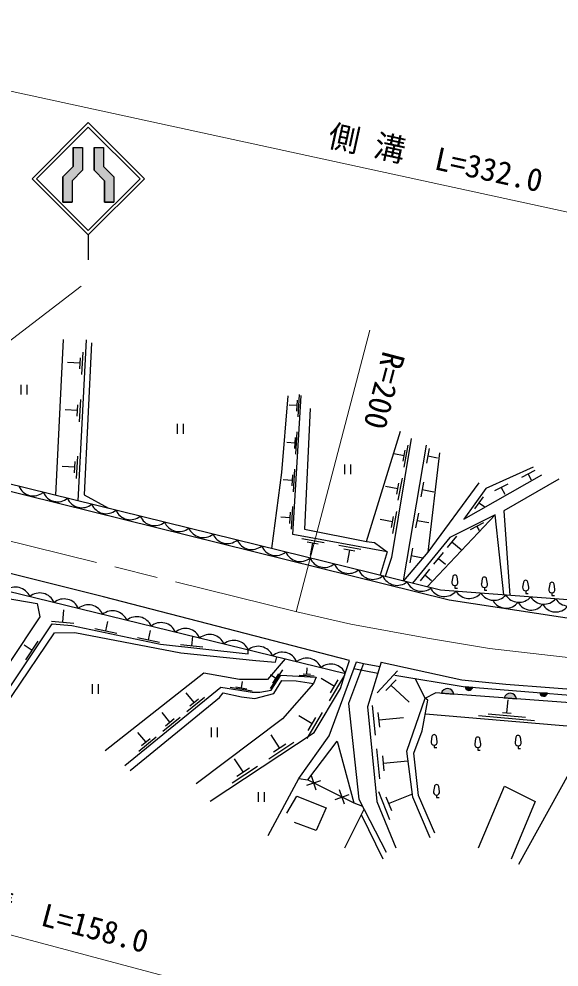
# Model space of a CAD drawing. Units: millimetres at full size, sheet at 1:1000; details may follow other scales. Extents: x 40000 to 680000, y 20000 to 380000.
# Drawn here: x 167234 to 210468, y 243794 to 319760 of the extents above; entities that cross this region are included whole.
import ezdxf
from ezdxf.enums import TextEntityAlignment as Align

# ---------------------------------------------------------------- set-up
doc = ezdxf.new("R2010")
doc.units = ezdxf.units.MM
doc.header["$LTSCALE"] = 1000
doc.linetypes.add('CHAIN', pattern=[18.5, 12, -1.5, 3.5, -1.5])
for name, color, linetype, lineweight in [('M-BGD', 7, 'Continuous', 25), ('M-BMK', 2, 'CHAIN', 13), ('M-STR-HTXT', 7, 'Continuous', 13), ('M-STR-STRC', 7, 'Continuous', 25)]:
    doc.layers.add(name, color=color, linetype=linetype, lineweight=lineweight)
doc.styles.add('ＭＳ ゴシック', font='')
doc.styles.get('ＭＳ ゴシック').set_extended_font_data('MS Gothic')

msp = doc.modelspace()

# ---------------------------------------------------------------- hatches: boundary and pattern name
at = {"layer": 'M-BGD'}
for points in [[(201048, 265736, -0.82183), (202037, 265663)], [(203566, 266202), (202942, 266252, 0.84072)], [(206068, 265362, -0.82183), (207056, 265288)], [(209547, 265725), (208923, 265774, 0.84072)]]:
    msp.add_hatch(color=256, dxfattribs=at).paths.add_polyline_path(points)
at = {"layer": 'M-STR-STRC'}
for points in [[(172324, 309453), (171574, 309453), (171574, 307942), (170741, 307109), (170741, 305090), (171491, 305090), (171491, 306798), (172324, 307631)], [(173991, 307942), (173991, 309453), (173241, 309453), (173241, 307631), (174074, 306798), (174074, 305090), (174824, 305090), (174824, 307108)]]:
    msp.add_hatch(color=256, dxfattribs=at).paths.add_polyline_path(points)

# ---------------------------------------------------------------- linework, layer by layer
at = {"layer": 'M-BGD'}
for p, q in [((170763, 294063), (170152, 281595)), ((172619, 294044), (171956, 281150)), ((172096, 291720), (172148, 292619)), ((172270, 291260), (172374, 293057)), ((172122, 292170), (171124, 292227)), ((167385, 290442), (167385, 289659)), ((167852, 290442), (167852, 289659)), ((189583, 287871), (189687, 289668)), ((171902, 287944), (171954, 288843)), ((172076, 287484), (172179, 289281)), ((189505, 288777), (188856, 288815)), ((189479, 288328), (189531, 289227)), ((171928, 288394), (170930, 288451)), ((179911, 287313), (179911, 286530)), ((180377, 287313), (180377, 286530)), ((189411, 284876), (189514, 286673)), ((189333, 285782), (188684, 285820)), ((189307, 285333), (189359, 286232)), ((198067, 284765), (197232, 284924)), ((197983, 284323), (198152, 285207)), ((198021, 274730), (199852, 285611)), ((198066, 283849), (198403, 285618)), ((200084, 285342), (199858, 284164)), ((200905, 284985), (199977, 277045)), ((171668, 283403), (171720, 284302)), ((171842, 282943), (171945, 284740)), ((199971, 284753), (200750, 284603)), ((171694, 283853), (170696, 283910)), ((189219, 281882), (189322, 283679)), ((193307, 284066), (193307, 283283)), ((193774, 284066), (193774, 283283)), ((208541, 283569), (207470, 283027)), ((189121, 282790), (188372, 282833)), ((189095, 282340), (189146, 283239)), ((197598, 281194), (197934, 282963)), ((199630, 282644), (199404, 281466)), ((202859, 279677), (209098, 283233)), ((208005, 283298), (208244, 282826)), ((197569, 282116), (196587, 282303)), ((197485, 281674), (197654, 282558)), ((199517, 282055), (200456, 281875)), ((206383, 282495), (205312, 281953)), ((205847, 282224), (206118, 281689)), ((204402, 281480), (203703, 280505)), ((189046, 278887), (189150, 280684)), ((204052, 280992), (204492, 280691)), ((188948, 279795), (188200, 279838)), ((188923, 279345), (188974, 280244)), ((197130, 279455), (196148, 279643)), ((197046, 279013), (197215, 279898)), ((197159, 278534), (197495, 280302)), ((199214, 280172), (198987, 278994)), ((199101, 279583), (200040, 279402)), ((205368, 280039), (199902, 274266)), ((204428, 279374), (203357, 278833)), ((203893, 279103), (204063, 278766)), ((191659, 277783), (189889, 278110)), ((202272, 278330), (201514, 277399)), ((191180, 277668), (190295, 277832)), ((190737, 277750), (190556, 276767)), ((194609, 277238), (192839, 277565)), ((194130, 277123), (193245, 277287)), ((198741, 277363), (198515, 276185)), ((201893, 277864), (202635, 277261)), ((193688, 277205), (193506, 276221)), ((196710, 277053), (196156, 275189)), ((198628, 276774), (199567, 276593)), ((201188, 277006), (200430, 276075)), ((200809, 276541), (201391, 276068)), ((200097, 275674), (199339, 274743)), ((199718, 275209), (200260, 274768)), ((201955, 275055), (201888, 274654)), ((202376, 274654), (202310, 275055)), ((204316, 274892), (204249, 274492)), ((204738, 274492), (204671, 274892)), ((207621, 274632), (207554, 274231)), ((208043, 274231), (207976, 274632)), ((209722, 274469), (209655, 274068)), ((210144, 274068), (210077, 274469)), ((170734, 271426), (170819, 272422)), ((169837, 271502), (171631, 271349)), ((174186, 270740), (174341, 271474)), ((173305, 270926), (175066, 270554)), ((177610, 270017), (177765, 270751)), ((167781, 268413), (168781, 269909)), ((176730, 270203), (178491, 269831)), ((181059, 269542), (181141, 270287)), ((168281, 269161), (167658, 269578)), ((180165, 269639), (181954, 269444)), ((187380, 266113), (188369, 267617)), ((190273, 267263), (190298, 267763)), ((195955, 267303), (194045, 267699)), ((194823, 268104), (196130, 267866)), ((197540, 267531), (195905, 265774)), ((185035, 266169), (185115, 266663)), ((187791, 266920), (187373, 267194)), ((187544, 266544), (188038, 267296)), ((189668, 267193), (190867, 267134)), ((189973, 267278), (190572, 267248)), ((192490, 266285), (191415, 266923)), ((192093, 265125), (193318, 267189)), ((192184, 265769), (192796, 266801)), ((197424, 266819), (196606, 265941)), ((199742, 265332), (198956, 266900)), ((173102, 266466), (173102, 265684)), ((173569, 266466), (173569, 265684)), ((184131, 266213), (185908, 265928)), ((184591, 266241), (185480, 266098)), ((197015, 266380), (198479, 265017)), ((203566, 266202), (202942, 266252)), ((181252, 264996), (180618, 265770)), ((180683, 264271), (182075, 265412)), ((180904, 264711), (181600, 265282)), ((199978, 265168), (199742, 265332)), ((201048, 265736), (202037, 265663)), ((206068, 265362), (207056, 265288)), ((206297, 264164), (206387, 265211)), ((209547, 265725), (208923, 265774)), ((195516, 264753), (195757, 262365)), ((179319, 263411), (178685, 264184)), ((178750, 262686), (180142, 263827)), ((178971, 263126), (179667, 263696)), ((190704, 263275), (189629, 263913)), ((190306, 262116), (191531, 264180)), ((190397, 262759), (191010, 263791)), ((195974, 264196), (196095, 263002)), ((196035, 263599), (198025, 263800)), ((204020, 263938), (208503, 263554)), ((204785, 264083), (207774, 263827)), ((205949, 264194), (206646, 264135)), ((182622, 262984), (182622, 262201)), ((183089, 262984), (183089, 262201)), ((177386, 261826), (176752, 262599)), ((176817, 261100), (178209, 262242)), ((177038, 261540), (177734, 262111)), ((188101, 261354), (187413, 262398)), ((200294, 262266), (200227, 261866)), ((200716, 261866), (200649, 262266)), ((207016, 262202), (206949, 261801)), ((207438, 261801), (207371, 262202)), ((187236, 260485), (189240, 261806)), ((187600, 261024), (188602, 261685)), ((203784, 262072), (203717, 261672)), ((204206, 261672), (204139, 262072)), ((195868, 261270), (196109, 258883)), ((196326, 260714), (196447, 259520)), ((184314, 258559), (186318, 259880)), ((185178, 259428), (184491, 260472)), ((196386, 260117), (198376, 260318)), ((184677, 259098), (185679, 259758)), ((191029, 257978), (190650, 259113)), ((190281, 258357), (191409, 258733)), ((190363, 258782), (194030, 256950)), ((186394, 257800), (186394, 257018)), ((186861, 257800), (186861, 257018)), ((192535, 257231), (193663, 257607)), ((193282, 256852), (192904, 257987)), ((196003, 257851), (196904, 255627)), ((196824, 256889), (198678, 257641)), ((200488, 258261), (200421, 257860)), ((200910, 257860), (200843, 258261)), ((196599, 257445), (197050, 256333)), ((193319, 253341), (194856, 256446)), ((194640, 256010), (196369, 252463))]:
    msp.add_line(p, q, dxfattribs=at)
for points in [[(125449, 302867), (127201, 298920), (128411, 291562), (154728, 284835), (201673, 273224), (217590, 270779), (233182, 269653), (247133, 271117), (261297, 269728), (264434, 267099), (264765, 267449), (261784, 270011)], [(173028, 293800), (172446, 281619), (174389, 280551)], [(188761, 289567), (188248, 283417), (187457, 277332)], [(196710, 277053), (189171, 278446), (189812, 289593)], [(190545, 288537), (190104, 278868), (195058, 277883), (197782, 286722)], [(198638, 286136), (197066, 276612), (196542, 275094)], [(228180, 272634), (215412, 272896), (200969, 274004), (155134, 285294)], [(208397, 283859), (204613, 282131), (202859, 279677)], [(210440, 282897), (206039, 280337), (206536, 273577)], [(204037, 282579), (199977, 277045), (198021, 274730)], [(206038, 273615), (205368, 280039), (201737, 278200), (198748, 274551)], [(193333, 267225), (193700, 268346), (174011, 273446), (152839, 278735), (152150, 277009)], [(195058, 277883), (195683, 277799), (196710, 277053)], [(152241, 276996), (155663, 276519), (193361, 267312)], [(202132, 274366), (202132, 274160), (202333, 274160)], [(153487, 264147), (161513, 274152), (168677, 272911), (168900, 271861), (161635, 260962)], [(204493, 274203), (204493, 273998), (204694, 273998)], [(207799, 273943), (207799, 273737), (208000, 273737)], [(209899, 273780), (209899, 273574), (210100, 273574)], [(162569, 260349), (169890, 271297), (171452, 271164), (178554, 269664), (185590, 268895), (185572, 269214)], [(163265, 260523), (170082, 270580), (171697, 270597), (180198, 268968), (186195, 268346), (187758, 268225), (187885, 268649)], [(188551, 268486), (187129, 266827), (184886, 266844), (182036, 267332), (174143, 261114)], [(187194, 254335), (189645, 258899), (192058, 262313), (194249, 268250), (194823, 268104), (193619, 264914), (194442, 257253), (196630, 252986)], [(196242, 268222), (195125, 264645), (195891, 257062), (197398, 253345)], [(196242, 268222), (202694, 266795), (206199, 266466), (213191, 265924), (247373, 263247), (252528, 262532), (254336, 262454), (257300, 262743)], [(175706, 259931), (183389, 266232), (184925, 265985), (185897, 265826), (186515, 265808), (187416, 265985), (188193, 267167), (191018, 267026)], [(176146, 259553), (183288, 265390), (183583, 265773), (185049, 265437), (186109, 265314), (187628, 265702), (188281, 266743), (189429, 266726), (190824, 266514)], [(191018, 267026), (190824, 266514), (188334, 263673), (181429, 258484)], [(182531, 257085), (190874, 262584), (192965, 266105), (193333, 267225)], [(197330, 267169), (202797, 266263), (217278, 265108), (248169, 262693), (254866, 255112), (255208, 249498), (254692, 240634)], [(200163, 254141), (198767, 257409), (198288, 261095), (199742, 265332), (200579, 265771)], [(200532, 254515), (199229, 257531), (198857, 260920), (199500, 262721), (199978, 265168)], [(255103, 251216), (254450, 254499), (247345, 262285), (200579, 265771)], [(199767, 264090), (225905, 261855), (249903, 258853), (252871, 254855), (252844, 241070)], [(189645, 258899), (190363, 258782), (192720, 261904), (194030, 256950), (194730, 256692)], [(200472, 261577), (200472, 261372), (200673, 261372)], [(203962, 261383), (203962, 261178), (204163, 261178)], [(207193, 261513), (207193, 261307), (207395, 261307)], [(207251, 252043), (212092, 260776), (236399, 248076), (232332, 240701)], [(200665, 257572), (200665, 257367), (200867, 257367)], [(204025, 253344), (206113, 258280), (208555, 257054), (206638, 252437)], [(188679, 256127), (189484, 257492), (191822, 256538), (191018, 254725), (189296, 255379)]]:
    msp.add_lwpolyline(points, dxfattribs=at)
for centre, radius, start, end in [((168384, 282803), 1250, 203.03192, 309.29212), ((170326, 282324), 1250, 203.03192, 309.29212), ((172268, 281846), 1250, 203.03192, 309.29212), ((174210, 281368), 1250, 203.03192, 309.29212), ((176152, 280889), 1250, 203.03192, 309.29212), ((178094, 280411), 1250, 203.03192, 309.29212), ((180036, 279932), 1250, 203.03192, 309.29212), ((181978, 279454), 1250, 203.03192, 309.29212), ((183920, 278976), 1250, 203.03192, 309.29212), ((185862, 278497), 1250, 203.03192, 309.29212), ((187804, 278019), 1250, 203.03192, 309.29212), ((189746, 277541), 1250, 203.03192, 309.29212), ((191688, 277062), 1250, 203.03192, 309.29212), ((193630, 276584), 1250, 203.03192, 309.29212), ((195572, 276106), 1250, 203.03192, 309.29212), ((197513, 275627), 1250, 203.03192, 309.29212), ((202132, 275025), 180, 90, 170.53876), ((202132, 275025), 180, 9.46124, 90), ((204493, 274863), 180, 90, 170.53876), ((204493, 274863), 180, 9.46124, 90), ((166954, 272989), 1250, 23.14458, 129.40479), ((199455, 275149), 1250, 203.03192, 309.29212), ((202132, 274614), 248, 170.53867, 270), ((202132, 274614), 248, 270, 9.46133), ((204493, 274451), 248, 170.53867, 270), ((204493, 274451), 248, 270, 9.46133), ((207799, 274602), 180, 90, 170.53876), ((207799, 274602), 180, 9.46124, 90), ((209899, 274439), 180, 90, 170.53876), ((209899, 274439), 180, 9.46124, 90), ((168897, 272515), 1250, 23.14458, 129.40479), ((201282, 274732), 1250, 212.48615, 318.74635), ((203276, 274579), 1250, 212.48615, 318.74635), ((205270, 274426), 1250, 212.48615, 318.74635), ((207264, 274273), 1250, 212.48615, 318.74635), ((207799, 274190), 248, 170.53867, 270), ((207799, 274190), 248, 270, 9.46133), ((209899, 274028), 248, 170.53867, 270), ((209899, 274028), 248, 270, 9.46133), ((170840, 272040), 1250, 23.14458, 129.40479), ((172783, 271566), 1250, 23.14458, 129.40479), ((206232, 273756), 1211, 211.55897, 322.8547), ((208226, 273546), 1153, 206.84983, 324.36406), ((209259, 274120), 1250, 212.48615, 318.74635), ((210208, 273420), 1179, 207.57925, 323.65325), ((211253, 273967), 1250, 212.48615, 318.74635), ((174725, 271091), 1250, 23.14458, 129.40479), ((176668, 270617), 1250, 23.14458, 129.40479), ((178611, 270142), 1250, 23.14458, 129.40479), ((180554, 269667), 1250, 23.14458, 129.40479), ((182497, 269193), 1250, 23.14458, 129.40479), ((184440, 268718), 1250, 23.14458, 129.40479), ((186383, 268244), 1250, 23.14458, 129.40479), ((188326, 267769), 1250, 23.14458, 129.40479), ((190269, 267295), 1250, 23.14458, 129.40479), ((192211, 266820), 1250, 23.14458, 129.40479), ((201535, 265602), 505, 6.90821, 164.5664), ((203258, 266281), 318, 185.32742, 345.54515), ((206555, 265228), 505, 6.90821, 164.5664), ((209239, 265804), 318, 185.32742, 345.54515), ((200472, 262237), 180, 90, 170.53876), ((200472, 262237), 180, 9.46124, 90), ((203962, 262043), 180, 90, 170.53876), ((203962, 262043), 180, 9.46124, 90), ((207193, 262172), 180, 90, 170.53876), ((207193, 262172), 180, 9.46124, 90), ((200472, 261825), 248, 170.53867, 270), ((200472, 261825), 248, 270, 9.46133), ((203962, 261631), 248, 170.53867, 270), ((203962, 261631), 248, 270, 9.46133), ((207193, 261760), 248, 170.53867, 270), ((207193, 261760), 248, 270, 9.46133), ((200665, 258231), 180, 90, 170.53876), ((200665, 258231), 180, 9.46124, 90), ((200665, 257820), 248, 170.53867, 270), ((200665, 257820), 248, 270, 9.46133)]:
    msp.add_arc(centre, radius, start, end, dxfattribs=at)
at = {"layer": 'M-BMK'}
msp.add_lwpolyline([(64017, 301656), (99008, 294961), (161794, 279089), (189480, 272252), (193793, 271267), (199952, 270137), (204903, 269319), (210711, 268657), (215038, 268189), (245607, 265742), (253218, 265214), (260476, 264963), (271075, 264258), (277908, 264298), (282766, 264929), (287071, 265916), (290468, 266785), (356341, 289028), (445883, 318716)], dxfattribs=at)
at = {"layer": 'M-STR-HTXT'}
for p, q in [((155257, 285346), (172218, 298362)), ((195328, 294821), (189414, 272268))]:
    msp.add_line(p, q, dxfattribs=at)
for points in [[(70090, 334976), (227261, 300789), (239014, 299382), (249326, 298889), (257550, 298979), (266113, 299561), (275080, 300771), (290048, 303833), (375783, 332541)], [(116634, 259713), (185132, 241395), (197821, 238840), (209267, 237569), (274289, 234219)]]:
    msp.add_lwpolyline(points, dxfattribs=at)
at = {"layer": 'M-STR-STRC'}
for p, q in [((168283, 306954), (172783, 311454)), ((168637, 306954), (172783, 311100)), ((177284, 306953), (172783, 311454)), ((176930, 306953), (172783, 311100)), ((171574, 309453), (171574, 307942)), ((171574, 309453), (172324, 309453)), ((172324, 309453), (172324, 307631)), ((173241, 309453), (173241, 307631)), ((173241, 309453), (173991, 309453)), ((173991, 309453), (173991, 307942)), ((170741, 307109), (171574, 307942)), ((174824, 307108), (173991, 307942)), ((168283, 306954), (172783, 302453)), ((168637, 306954), (172783, 302807)), ((170741, 307109), (170741, 305090)), ((171491, 306798), (172324, 307631)), ((172783, 302807), (176930, 306953)), ((172784, 302453), (177284, 306953)), ((174074, 306798), (173241, 307631)), ((174824, 307108), (174824, 305090)), ((171491, 306798), (171491, 305090)), ((174074, 306798), (174074, 305090)), ((170741, 305090), (171491, 305090)), ((174074, 305090), (174824, 305090)), ((172783, 302453), (172783, 300453))]:
    msp.add_line(p, q, dxfattribs=at)
for points in [[(171574, 307942), (171574, 309453), (172324, 309453), (172324, 307631), (171491, 306798), (171491, 305090), (170741, 305090), (170741, 307109)], [(173241, 309453), (173991, 309453), (173991, 307942), (174824, 307108), (174824, 305090), (174074, 305090), (174074, 306798), (173241, 307631)]]:
    msp.add_lwpolyline(points, close=True, dxfattribs=at)

# ---------------------------------------------------------------- texts
at = {"layer": 'M-STR-HTXT', "style": 'ＭＳ ゴシック'}
for s, rotation, p in [('側 溝  L=332.0', 347.728, (200277, 307190)), ('R=200', 255.307, (195065, 290352)), ('側 溝  L=158.0', 345.028, (168733, 246620))]:
    msp.add_text(s, height=1833, rotation=rotation, dxfattribs=at).set_placement(p, align=Align.BOTTOM_CENTER)

doc.saveas('drawing.dxf')
